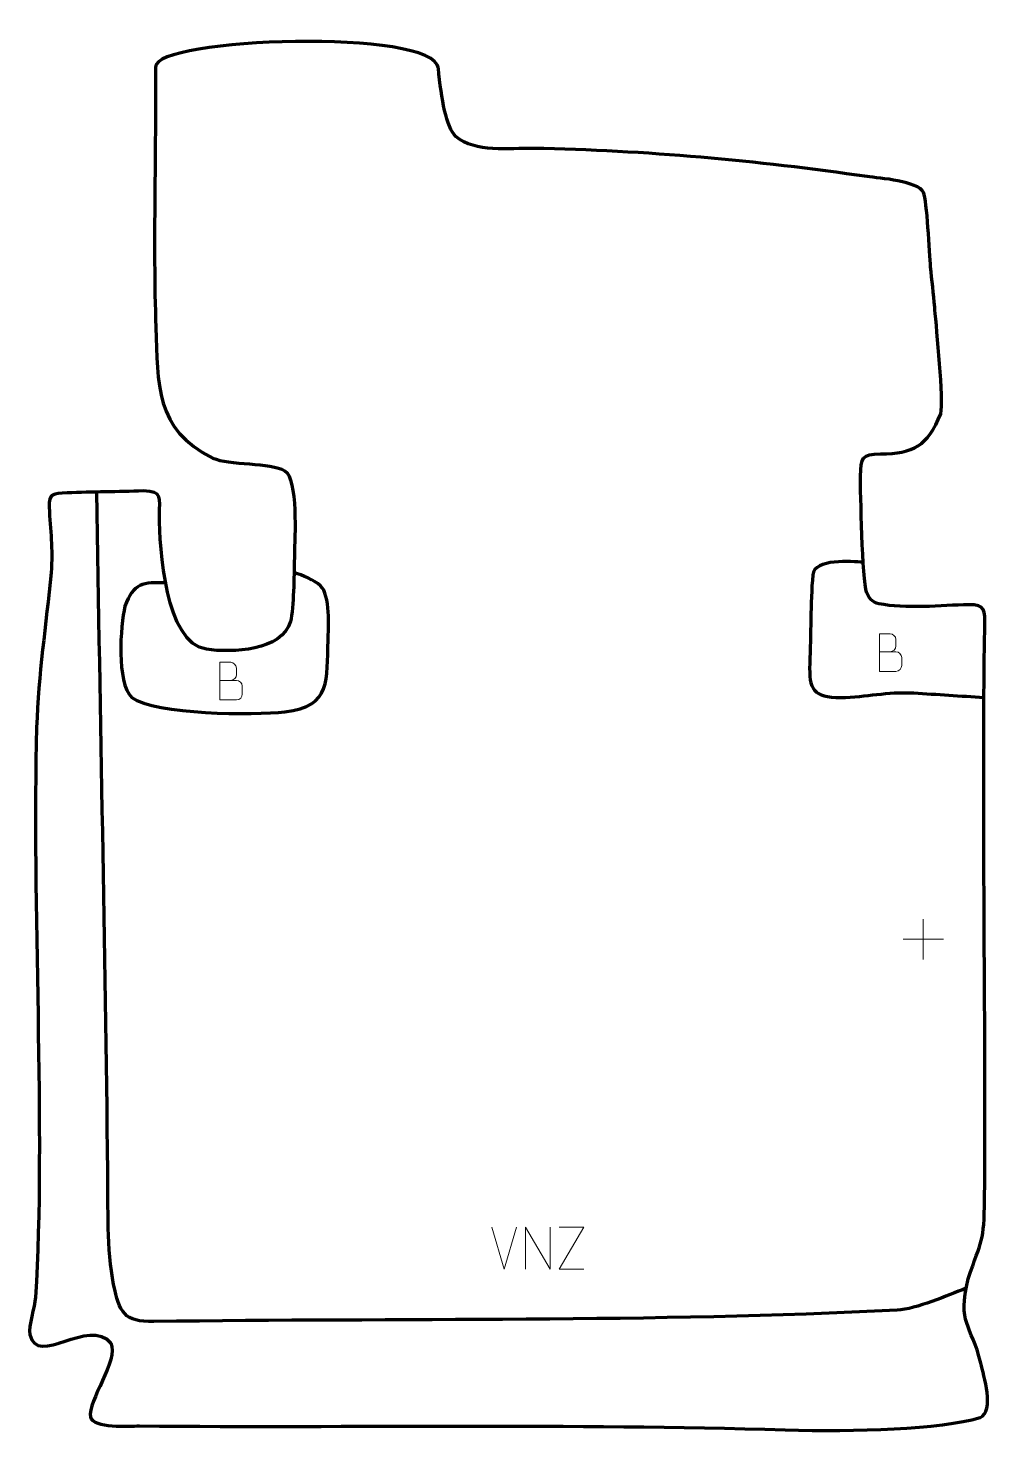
# Model space of a CAD drawing. Header units: millimetres. Extents: x -285 to 288, y -444 to 389.
import ezdxf

# ---------------------------------------------------------------- set-up
doc = ezdxf.new("R2010")
doc.units = ezdxf.units.MM
doc.header["$MEASUREMENT"] = 0
doc.layers.add('layer 1', color=7, linetype='Continuous')
doc.layers.add('layer 2', color=7, linetype='Continuous')

msp = doc.modelspace()

# ---------------------------------------------------------------- linework, layer by layer
at = {"layer": 'layer 1', "color": 140, "lineweight": 158}
for points, knots in [([(271.2627, -358.3933), (260.202, -362.5013), (241.6134, -370.7797), (230.4268, -371.3578), (230.4268, -371.3578), (87.8411, -378.7257), (-66.7051, -376.1046), (-210.3928, -378.1119), (-210.3928, -378.1119), (-228.0314, -378.3583), (-230.7785, -372.6878), (-234.1903, -356.0402), (-234.1903, -356.0402), (-238.2672, -335.3829), (-237.3627, -310.0929), (-237.6149, -288.8365), (-237.6149, -288.8365), (-239.2193, -154.708), (-241.9689, -20.4954), (-244.1572, 113.6378)], [0, 0, 0, 0, 0.16666667, 0.16666667, 0.16666667, 0.16666667, 0.33333333, 0.33333333, 0.33333333, 0.33333333, 0.5, 0.5, 0.5, 0.5, 0.66666667, 0.66666667, 0.66666667, 0.66666667, 1, 1, 1, 1]), ([(210.2604, 72.0201), (203.2493, 72.4032), (181.3984, 74.4493), (180.3348, 64.471), (180.3348, 64.471), (178.9126, 47.3765), (179.2364, 29.2898), (178.5551, 11.9524), (178.5551, 11.9524), (177.9453, -3.5668), (180.597, -8.0327), (197.0091, -8.1702), (197.0091, -8.1702), (212.3238, -7.952), (224.1779, -4.5441), (240.2179, -5.4854), (240.2179, -5.4854), (254.0826, -6.299), (267.9601, -7.2722), (281.8348, -8.0965)], [0, 0, 0, 0, 0.16666667, 0.16666667, 0.16666667, 0.16666667, 0.33333333, 0.33333333, 0.33333333, 0.33333333, 0.5, 0.5, 0.5, 0.5, 0.66666667, 0.66666667, 0.66666667, 0.66666667, 1, 1, 1, 1]), ([(-203.2814, 59.7548), (-216.5387, 60.255), (-222.6376, 59.6247), (-227.434, 45.9361), (-227.434, 45.9361), (-230.237, 34.0033), (-232.6113, 0.8519), (-223.4753, -8.1689), (-223.4753, -8.1689), (-209.4172, -18.6075), (-151.1314, -18.5351), (-132.5706, -16.7294), (-132.5706, -16.7294), (-104.5943, -13.4631), (-107.9702, 2.5907), (-107.0515, 25.6496), (-107.0515, 25.6496), (-106.7468, 33.2954), (-105.5616, 52.5653), (-111.5596, 57.9817), (-111.5596, 57.9817), (-115.6213, 61.6496), (-121.9796, 64.2789), (-127.1817, 65.8593)], [0, 0, 0, 0, 0.14285714, 0.14285714, 0.14285714, 0.14285714, 0.28571429, 0.28571429, 0.28571429, 0.28571429, 0.42857143, 0.42857143, 0.42857143, 0.42857143, 0.57142857, 0.57142857, 0.57142857, 0.57142857, 0.71428571, 0.71428571, 0.71428571, 0.71428571, 1, 1, 1, 1])]:
    msp.add_open_spline(points, degree=3, knots=knots, dxfattribs=at)
at = {"layer": 'layer 1', "color": 250, "lineweight": 9}
for points, knots in [([(219.8006, 18.9217), (223.0596, 18.9221), (226.319, 18.9221), (229.5787, 18.9217), (229.5787, 18.9217), (231.348, 18.9062), (233.0709, 17.3512), (233.0709, 15.5154), (233.0709, 15.5154), (233.0706, 14.5046), (233.0706, 11.7733), (233.0709, 10.7622), (233.0709, 10.7622), (233.0868, 9.0981), (231.7055, 7.2943), (229.6261, 7.3095), (229.6261, 7.3095), (226.3661, 7.3098), (223.1064, 7.3098), (219.8471, 7.3095), (219.8471, 7.3095), (219.8471, 14.7599), (219.8471, 22.21), (219.8471, 29.6598), (219.8471, 29.6598), (221.9732, 29.6598), (224.0996, 29.6598), (226.2261, 29.6598), (226.2261, 29.6598), (227.7316, 29.6756), (229.6096, 27.9644), (229.6255, 26.2067), (229.6255, 26.2067), (229.6251, 24.3561), (229.6251, 24.2254), (229.6255, 22.3745), (229.6255, 22.3745), (229.6409, 20.5239), (227.98, 18.9062), (226.1796, 18.9217)], [0, 0, 0, 0, 0.09090909, 0.09090909, 0.09090909, 0.09090909, 0.18181818, 0.18181818, 0.18181818, 0.18181818, 0.27272727, 0.27272727, 0.27272727, 0.27272727, 0.36363636, 0.36363636, 0.36363636, 0.36363636, 0.45454545, 0.45454545, 0.45454545, 0.45454545, 0.54545455, 0.54545455, 0.54545455, 0.54545455, 0.63636364, 0.63636364, 0.63636364, 0.63636364, 0.72727273, 0.72727273, 0.72727273, 0.72727273, 0.81818182, 0.81818182, 0.81818182, 0.81818182, 1, 1, 1, 1]), ([(-171.1563, 1.9887), (-167.8973, 1.9891), (-164.6379, 1.9891), (-161.3782, 1.9887), (-161.3782, 1.9887), (-159.6089, 1.9732), (-157.886, 0.4182), (-157.886, -1.4177), (-157.886, -1.4177), (-157.8863, -2.4285), (-157.8863, -5.1598), (-157.886, -6.1709), (-157.886, -6.1709), (-157.8701, -7.835), (-159.2514, -9.6388), (-161.3308, -9.6236), (-161.3308, -9.6236), (-164.5908, -9.6233), (-167.8505, -9.6233), (-171.1098, -9.6236), (-171.1098, -9.6236), (-171.1098, -2.1732), (-171.1098, 5.277), (-171.1098, 12.7268), (-171.1098, 12.7268), (-168.9837, 12.7268), (-166.8573, 12.7268), (-164.7308, 12.7268), (-164.7308, 12.7268), (-163.2253, 12.7426), (-161.3473, 11.0314), (-161.3314, 9.2737), (-161.3314, 9.2737), (-161.3318, 7.4231), (-161.3318, 7.2924), (-161.3314, 5.4415), (-161.3314, 5.4415), (-161.316, 3.5909), (-162.9769, 1.9732), (-164.7773, 1.9887)], [0, 0, 0, 0, 0.09090909, 0.09090909, 0.09090909, 0.09090909, 0.18181818, 0.18181818, 0.18181818, 0.18181818, 0.27272727, 0.27272727, 0.27272727, 0.27272727, 0.36363636, 0.36363636, 0.36363636, 0.36363636, 0.45454545, 0.45454545, 0.45454545, 0.45454545, 0.54545455, 0.54545455, 0.54545455, 0.54545455, 0.63636364, 0.63636364, 0.63636364, 0.63636364, 0.72727273, 0.72727273, 0.72727273, 0.72727273, 0.81818182, 0.81818182, 0.81818182, 0.81818182, 1, 1, 1, 1]), ([(10.0097, -347.0382), (10.0097, -347.0382), (10.0097, -322.0847), (10.0097, -322.0847), (10.0097, -322.0847), (10.0097, -322.0847), (24.6645, -347.0382), (24.6645, -347.0382), (24.6645, -347.0382), (24.6645, -347.0382), (24.6645, -322.0847), (24.6645, -322.0847)], [0, 0, 0, 0, 0.25, 0.25, 0.25, 0.25, 0.5, 0.5, 0.5, 0.5, 1, 1, 1, 1]), ([(44.6345, -347.0402), (44.6345, -347.0402), (30.0155, -347.0402), (30.0155, -347.0402), (30.0155, -347.0402), (30.0155, -347.0402), (44.6588, -322.0828), (44.6588, -322.0828), (44.6588, -322.0828), (44.6588, -322.0828), (30.0155, -322.0828), (30.0155, -322.0828)], [0, 0, 0, 0, 0.25, 0.25, 0.25, 0.25, 0.5, 0.5, 0.5, 0.5, 1, 1, 1, 1])]:
    msp.add_open_spline(points, degree=3, knots=knots, dxfattribs=at)
for points in [[(245.8562, -139.4808), (245.8562, -139.4808), (245.8562, -163.4587), (245.8562, -163.4587)], [(233.8673, -151.4698), (233.8673, -151.4698), (257.8452, -151.4698), (257.8452, -151.4698)], [(-2.663, -347.0383), (-2.663, -347.0383), (-9.9848, -322.0847), (-9.9848, -322.0847)], [(4.659, -322.0847), (4.659, -322.0847), (-2.6629, -347.0383), (-2.6629, -347.0383)]]:
    msp.add_open_spline(points, degree=3, dxfattribs=at)
at = {"layer": 'layer 2', "color": 242, "lineweight": 158}
msp.add_open_spline([(-41.6042, 364.7951), (-39.9265, 346.3387), (-36.9052, 330.0421), (-31.2323, 324.3586), (-31.2323, 324.3586), (-19.66, 314.6537), (0.1519, 317.5266), (14.7108, 317.3309), (14.7108, 317.3309), (81.321, 316.0613), (146.77, 310.0905), (212.6795, 300.5681), (212.6795, 300.5681), (219.7806, 299.6734), (242.9628, 297.9854), (246.0482, 291.1471), (246.0482, 291.1471), (248.0783, 286.6476), (249.5046, 254.842), (250.2224, 247.1712), (250.2224, 247.1712), (251.0277, 239.1701), (251.8317, 231.1689), (252.6361, 223.1677), (252.6361, 223.1677), (252.6361, 223.1677), (252.7869, 221.6676), (252.7869, 221.6676), (252.7869, 221.6676), (253.6967, 210.1806), (258.1301, 168.2485), (256.1815, 159.9886), (256.1815, 159.9886), (248.612, 140.8615), (239.8753, 136.4507), (220.5437, 136.181), (220.5437, 136.181), (209.2839, 136.024), (208.9469, 134.1274), (208.6876, 122.9689), (208.6876, 122.9689), (208.4979, 114.803), (209.7884, 60.8044), (212.2498, 54.3134), (212.2498, 54.3134), (213.4733, 51.0867), (215.5664, 48.1945), (219.4618, 47.4036), (219.4618, 47.4036), (235.2418, 44.1994), (256.5562, 46.4116), (272.8497, 46.8415), (272.8497, 46.8415), (282.7032, 47.1015), (282.4816, 43.3266), (282.313, 34.0574), (282.313, 34.0574), (280.5344, -79.1521), (283.0554, -192.2722), (282.226, -305.4434), (282.226, -305.4434), (281.9146, -331.3496), (280.4006, -329.5397), (272.5028, -352.7657), (272.5028, -352.7657), (265.8644, -379.9871), (274.2143, -378.8811), (279.9563, -402.8585), (279.9563, -402.8585), (281.6472, -409.9196), (288.3372, -431.1838), (279.4874, -435.0753), (279.4874, -435.0753), (255.7025, -441.8943), (205.8537, -443.5273), (163.9036, -442.265), (163.9036, -442.265), (36.5602, -438.4961), (-91.3755, -441.0113), (-218.8515, -439.9789), (-218.8515, -439.9789), (-224.9206, -439.9298), (-246.3013, -441.6991), (-247.9202, -434.5668), (-247.9202, -434.5668), (-249.9424, -425.6575), (-230.8627, -400.8233), (-235.8696, -390.9126), (-235.8696, -390.9126), (-248.6542, -374.934), (-279.4265, -405.5782), (-283.7712, -385.7219), (-283.7712, -385.7219), (-284.8986, -380.5691), (-280.899, -369.9409), (-280.4944, -363.5712), (-280.4944, -363.5712), (-274.3593, -266.9899), (-282.874, -127.0212), (-279.8192, -25.8942), (-279.8192, -25.8942), (-278.8733, 5.4205), (-274.1526, 34.8334), (-271.257, 65.772), (-271.257, 65.772), (-270.008, 80.4342), (-271.8019, 90.5495), (-272.4193, 104.6672), (-272.4193, 104.6672), (-272.7787, 112.8864), (-270.0785, 112.6535), (-261.7734, 113.107), (-261.7734, 113.107), (-246.7245, 113.8176), (-231.7058, 113.6529), (-216.5436, 114.2753), (-216.5436, 114.2753), (-204.9116, 114.019), (-206.9005, 110.2708), (-207.0703, 99.7435), (-207.0703, 99.7435), (-206.7586, 80.3981), (-203.7235, 24.1591), (-179.0425, 20.4109), (-179.0425, 20.4109), (-164.4333, 18.1922), (-133.9851, 19.3951), (-129.3199, 36.9676), (-129.3199, 36.9676), (-129.3199, 36.9676), (-128.9387, 38.4037), (-128.9387, 38.4037), (-128.9387, 38.4037), (-127.3399, 49.1187), (-127.1668, 65.7986), (-126.9881, 76.7619), (-126.9881, 76.7619), (-126.7611, 86.0208), (-124.8266, 121.3539), (-132.6928, 126.2351), (-132.6928, 126.2351), (-140.7536, 131.237), (-166.2616, 129.3986), (-175.3264, 133.7859), (-175.3264, 133.7859), (-209.873, 150.5069), (-208.0162, 177.9644), (-209.1532, 211.2291), (-209.1532, 211.2291), (-210.9072, 262.5624), (-208.9453, 314.0987), (-209.4305, 365.5008), (-209.4305, 365.5008), (-209.5974, 383.1996), (-43.7719, 388.6453), (-41.6042, 364.7951)], degree=3, knots=[0, 0, 0, 0, 0.025, 0.025, 0.025, 0.025, 0.05, 0.05, 0.05, 0.05, 0.075, 0.075, 0.075, 0.075, 0.1, 0.1, 0.1, 0.1, 0.125, 0.125, 0.125, 0.125, 0.15, 0.15, 0.15, 0.15, 0.175, 0.175, 0.175, 0.175, 0.2, 0.2, 0.2, 0.2, 0.225, 0.225, 0.225, 0.225, 0.25, 0.25, 0.25, 0.25, 0.275, 0.275, 0.275, 0.275, 0.3, 0.3, 0.3, 0.3, 0.325, 0.325, 0.325, 0.325, 0.35, 0.35, 0.35, 0.35, 0.375, 0.375, 0.375, 0.375, 0.4, 0.4, 0.4, 0.4, 0.425, 0.425, 0.425, 0.425, 0.45, 0.45, 0.45, 0.45, 0.475, 0.475, 0.475, 0.475, 0.5, 0.5, 0.5, 0.5, 0.525, 0.525, 0.525, 0.525, 0.55, 0.55, 0.55, 0.55, 0.575, 0.575, 0.575, 0.575, 0.6, 0.6, 0.6, 0.6, 0.625, 0.625, 0.625, 0.625, 0.65, 0.65, 0.65, 0.65, 0.675, 0.675, 0.675, 0.675, 0.7, 0.7, 0.7, 0.7, 0.725, 0.725, 0.725, 0.725, 0.75, 0.75, 0.75, 0.75, 0.775, 0.775, 0.775, 0.775, 0.8, 0.8, 0.8, 0.8, 0.825, 0.825, 0.825, 0.825, 0.85, 0.85, 0.85, 0.85, 0.875, 0.875, 0.875, 0.875, 0.9, 0.9, 0.9, 0.9, 0.925, 0.925, 0.925, 0.925, 0.95, 0.95, 0.95, 0.95, 1, 1, 1, 1], dxfattribs=at)

doc.saveas('drawing.dxf')
